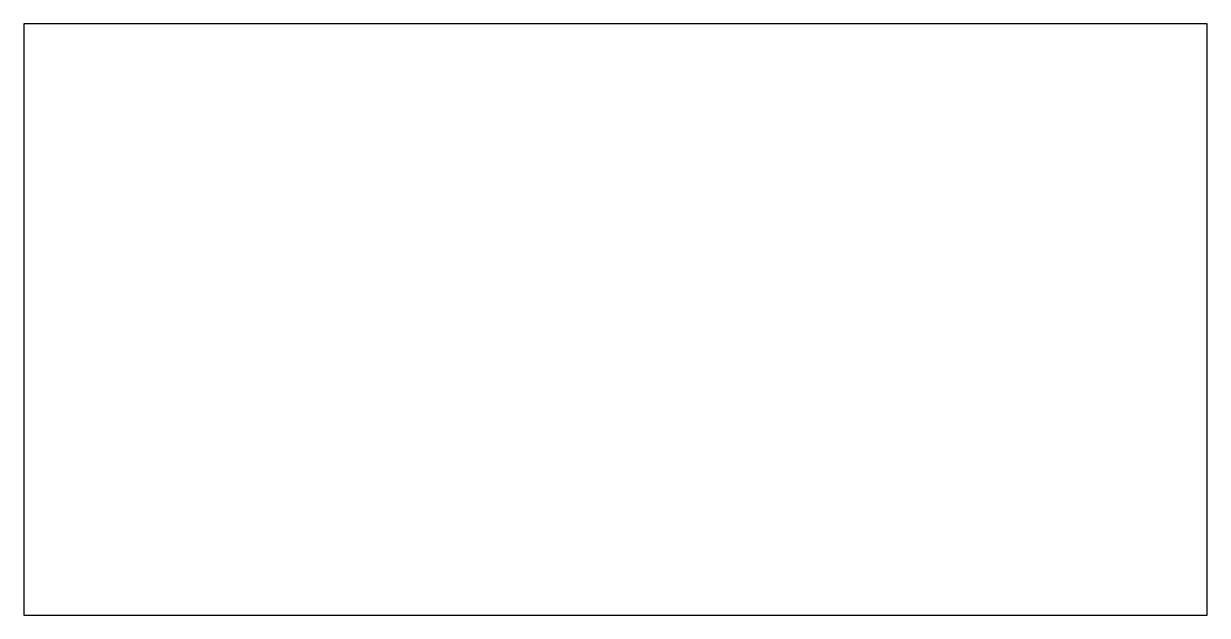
# Model space of a CAD drawing. Header units: inches. Extents: x 0 to 4, y 0 to 2.
import ezdxf

# ---------------------------------------------------------------- set-up
doc = ezdxf.new("R2010")
doc.units = ezdxf.units.IN
doc.layers.add('CORTE', color=1, linetype='Continuous')

msp = doc.modelspace()

# ---------------------------------------------------------------- linework, layer by layer
at = {"layer": 'CORTE'}
msp.add_lwpolyline([(0, 0), (4, 0), (4, 2), (0, 2)], close=True, dxfattribs=at)

doc.saveas('drawing.dxf')
